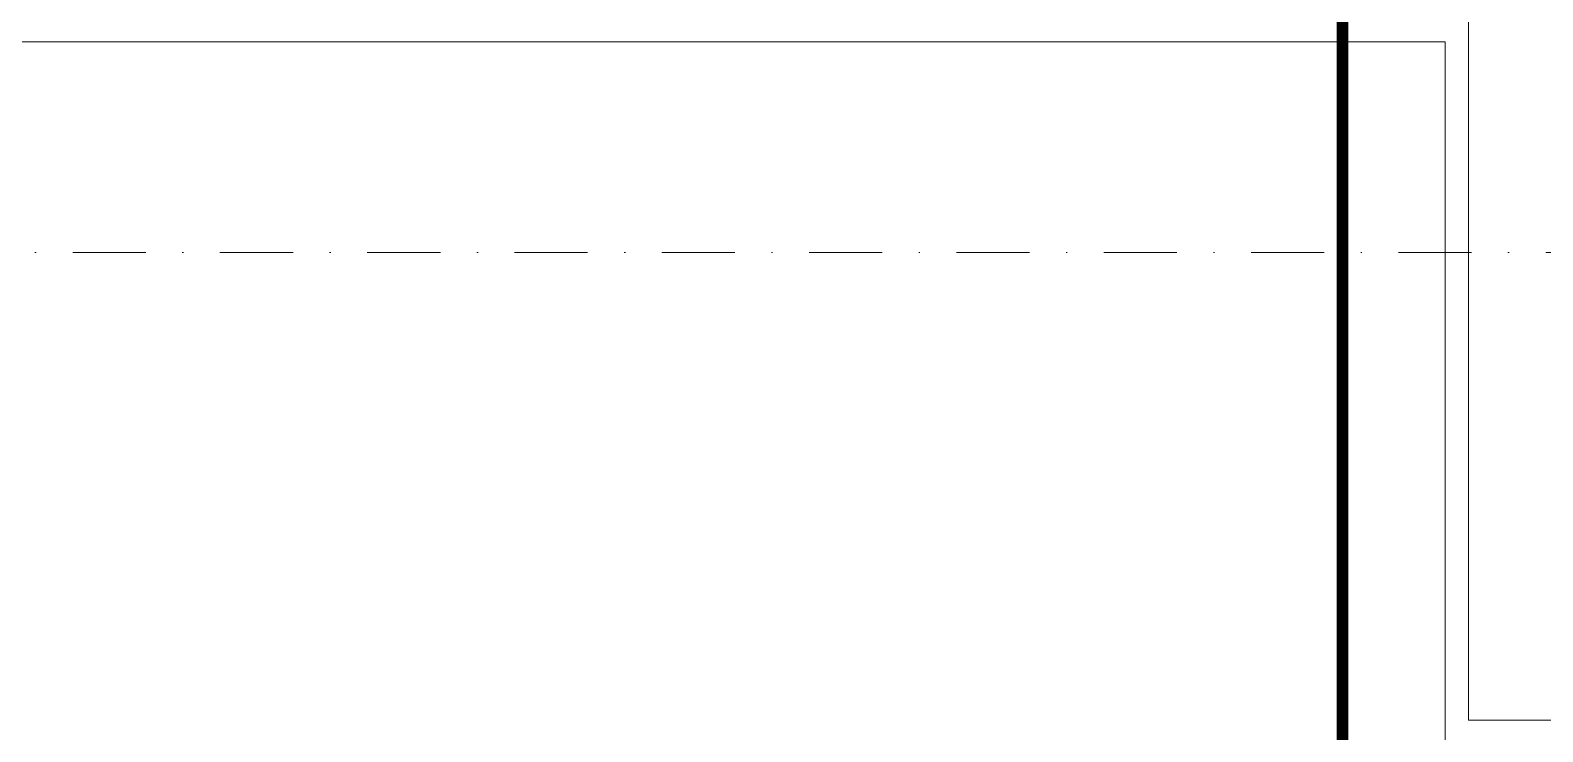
# Model space of a CAD drawing. Extents: x -1281 to 23780, y 0 to 7214.
# Drawn here: x 9104.5 to 9233.9, y 2744 to 2804 of the extents above; entities that cross this region are included whole.
import ezdxf

# ---------------------------------------------------------------- set-up
doc = ezdxf.new("R2010")
doc.units = 0
doc.header["$LTSCALE"] = 25
doc.header["$MEASUREMENT"] = 0
doc.linetypes.add('DASHDOT2', pattern=[0.5, 0.25, -0.125, 0, -0.125])
doc.linetypes.add('HIDDEN2', pattern=[4.7625, 3.175, -1.5875])
doc.layers.get('0').update_dxf_attribs({"color": 9, "lineweight": 9})
for name, color, linetype, lineweight in [('01', 9, 'Continuous', 9), ('14', 9, 'Continuous', 9), ('21', 9, 'Continuous', 9), ('24', 9, 'DASHDOT2', 9), ('35', 9, 'Continuous', 9)]:
    doc.layers.add(name, color=color, linetype=linetype, lineweight=lineweight)

# ---------------------------------------------------------------- blocks, each defined once
blk = doc.blocks.new('p-kolon_80x80')
blk.add_lwpolyline([(-40, -40), (40, -40), (40, 40), (-40, 40)], close=True)

msp = doc.modelspace()

# ---------------------------------------------------------------- linework, layer by layer
at = {"layer": '14'}
msp.add_lwpolyline([(9103, 2819.3), (9103, 2803), (9225.5, 2803), (9225.5, 2743), (9309.5, 2743), (9309.5, 2803), (9357, 2803), (9357, 2819.3)], dxfattribs=at)
at = {"layer": '21', "linetype": 'HIDDEN2', "ltscale": 0.1, "const_width": 1}
msp.add_lwpolyline([(9216.72, 2881.81), (9956.44, 2881.81), (9956.44, 2723.15), (9216.72, 2723.15)], close=True, dxfattribs=at)
at = {"layer": '24'}
msp.add_lwpolyline([(6827.5, 2785), (11027.5, 2785)], dxfattribs=at)
at = {"layer": '35'}
msp.add_lwpolyline([(8609.5, 2803), (8609.5, 2743), (8535.5, 2743), (8535.5, 2447), (8609.5, 2447), (8609.5, 2363), (9225.5, 2363), (9225.5, 2803)], close=True, dxfattribs=at)

# ---------------------------------------------------------------- block references
at = {"layer": '01'}
msp.add_blockref('p-kolon_80x80', (9267.5, 2785), dxfattribs=at)

doc.saveas('drawing.dxf')
